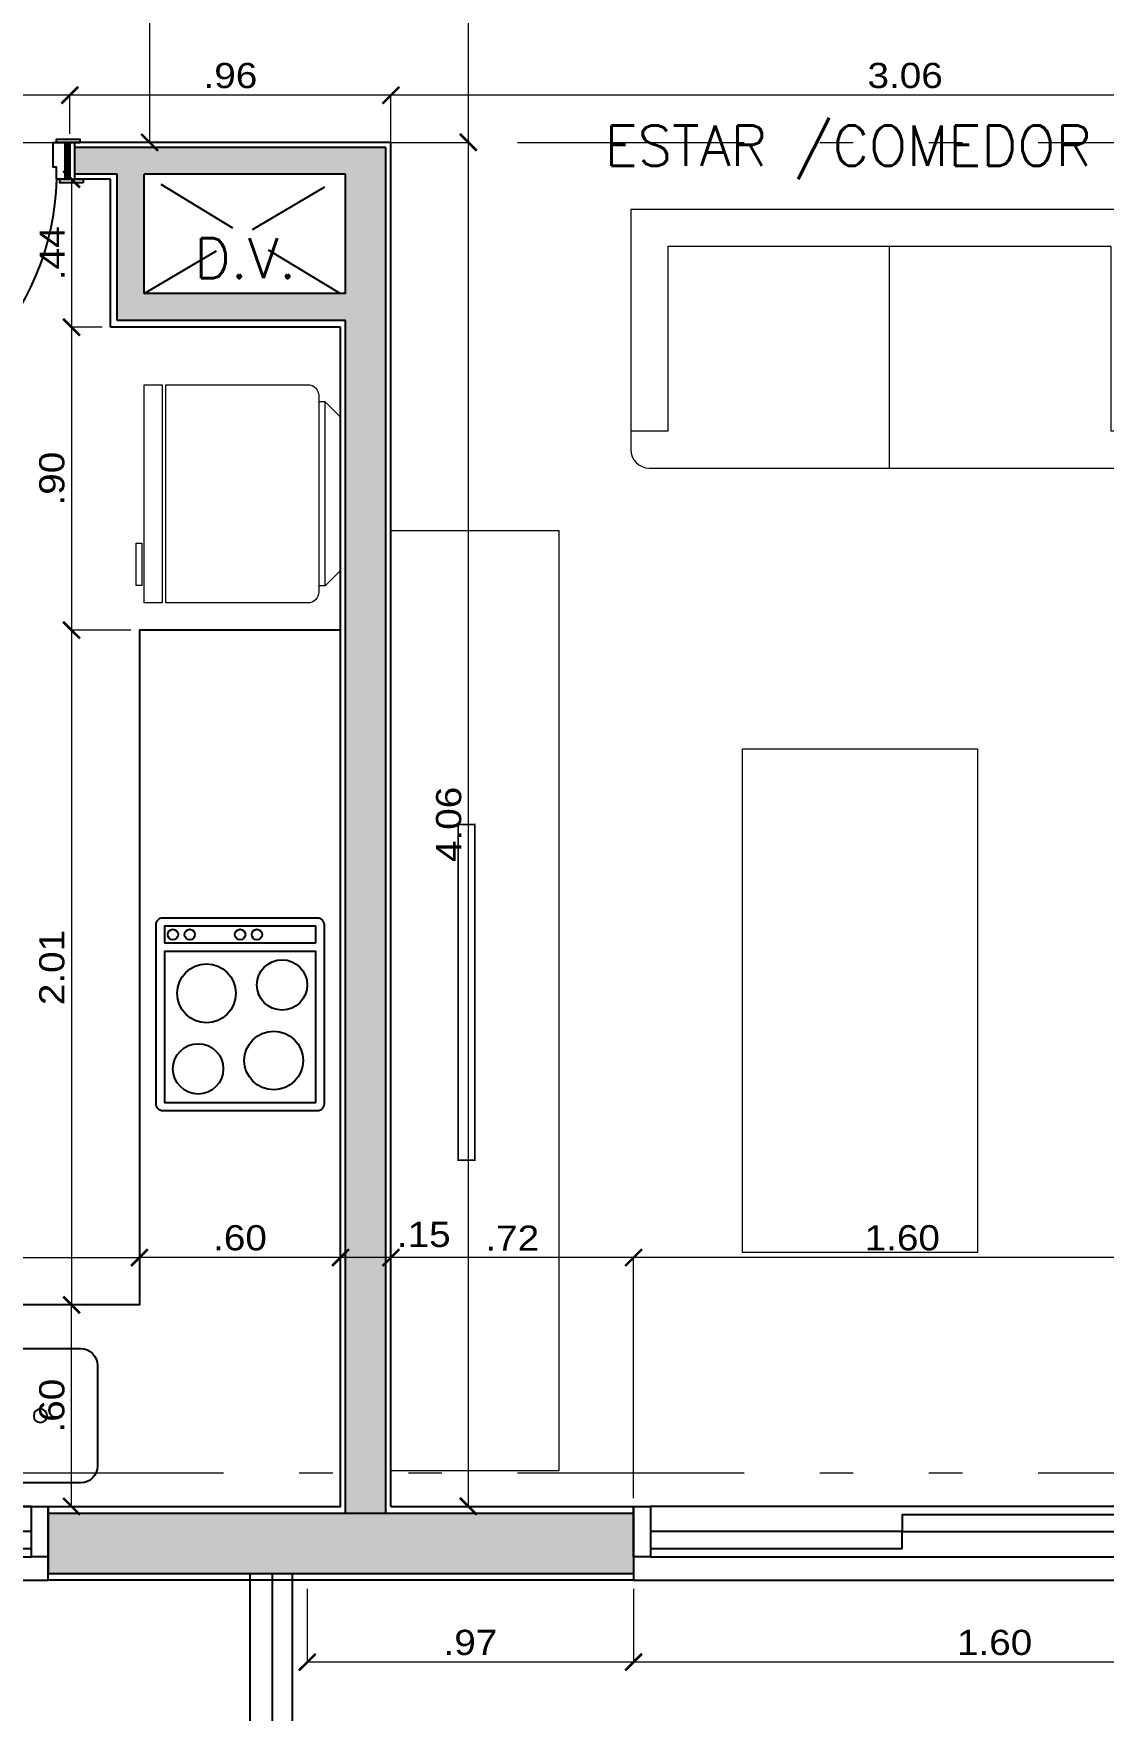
# Model space of a CAD drawing. Header units: metres. Extents: x 219 to 707, y -561 to -17.
# Drawn here: x 360.725 to 363.911, y -234.732 to -229.737 of the extents above; entities that cross this region are included whole.
import ezdxf

# ---------------------------------------------------------------- set-up
doc = ezdxf.new("R2010")
doc.units = ezdxf.units.M
doc.linetypes.add('CYPE_RAYAPUNTOPUNTO', pattern=[0.45, 0.225, -0.075, 0, -0.075, 0, -0.075])
doc.linetypes.add('HIDDEN', pattern=[0.375, 0.25, -0.125])
for name, color, linetype in [('A-Aberturas', 2, 'Continuous'), ('A-Balcon', 1, 'Continuous'), ('A-Equipamiento fijo', 253, 'Continuous'), ('A-Muros', 4, 'Continuous'), ('A-Proyección', 1, 'HIDDEN'), ('A-Revoques', 1, 'Continuous'), ('A-Texto', 3, 'Continuous'), ('Dr Ejes en bloque', 4, 'Continuous'), ('TCOTA', 1, 'Continuous')]:
    doc.layers.add(name, color=color, linetype=linetype)
doc.layers.add('A-Equipamiento', color=251, linetype='Continuous', lineweight=5)
doc.layers.add('COTAS_REPLANTEO', color=7, linetype='CYPE_RAYAPUNTOPUNTO', lineweight=0)
for name, color, linetype, transparency in [('M-Muro hueco 11', 141, 'Continuous', 0.5), ('M3- Muro Hueco 15', 113, 'Continuous', 0.7), ('M4-Muro Hueco 22', 42, 'Continuous', 0.5)]:
    doc.layers.add(name, color=color, linetype=linetype, transparency=transparency)
doc.styles.add('1-50', font='arial.ttf', dxfattribs={"width": 1.1, "height": 0.075})
doc.styles.add('T12', font='romans.shx', dxfattribs={"height": 0.12})
doc.dimstyles.new('1-50', dxfattribs={"dimscale": 0, "dimtxt": 0.075, "dimasz": 0.05, "dimexe": 0, "dimexo": 0.025, "dimgap": 0.02, "dimtad": 1, "dimzin": 4, "dimdsep": 46, "dimtxsty": '1-50', "dimblk": 'ARCHTICK', "dimcen": 0.09, "dimclrd": 256, "dimclre": 8, "dimclrt": 2, "dimadec": 0, "dimazin": 3, "dimtfac": 1, "dimtofl": 0, "dimtmove": 2, "dimatfit": 3, "dimldrblk": 'OPEN90', "dimfxl": 1, "dimtolj": 1, "dimtzin": 0, "dimlwd": 18, "dimlwe": 18, "dimarcsym": 0})

# ---------------------------------------------------------------- blocks, each defined once
blk = doc.blocks.new('A$Cdcc540ea')
for points in [[(-0.15, -0.1), (0, -0.1), (0, -0.15), (-0.15, -0.15), (-0.15, -0.1)], [(-0.15, -1.65), (0, -1.65), (0, -1.7), (-0.15, -1.7), (-0.15, -1.65)]]:
    blk.add_lwpolyline(points)
at = {"color": 1}
blk.add_lwpolyline([(-0.15, -1.65), (0, -1.65), (0, -0.15), (-0.15, -0.15)], close=True, dxfattribs=at)
for points in [[(-0.075, -0.9), (-0.075, -0.15), (-0.125, -0.15), (-0.125, -0.9)], [(-0.025, -1.65), (-0.025, -0.9), (-0.075, -0.9), (-0.075, -1.65)]]:
    blk.add_lwpolyline(points, close=True)
blk = doc.blocks.new('A$Ce7407af1')
for points in [[(-0.55, 0.15), (-0.55, 0), (-0.6, 0), (-0.6, 0.15), (-0.55, 0.15)], [(0, 0.15), (0, 0), (-0.05, 0), (-0.05, 0.15), (0, 0.15)]]:
    blk.add_lwpolyline(points)
for points in [[(-0.55, 0.15), (-0.55, 0), (-0.05, 0), (-0.05, 0.15)], [(-0.55, 0.025), (-0.05, 0.025), (-0.05, 0.075), (-0.55, 0.075)]]:
    blk.add_lwpolyline(points, close=True)
blk = doc.blocks.new('Cocelpl')
at = {"layer": 'A-Equipamiento fijo'}
blk.add_lwpolyline([(-0.5, -0.2675), (-0.5, 0.2675, -0.414214), (-0.48, 0.2875), (-0.02, 0.2875, -0.414214), (0, 0.2675), (0, -0.2675, -0.414214), (-0.02, -0.2875), (-0.48, -0.2875, -0.414214)], format="xyb", close=True, dxfattribs=at)
for points in [[(-0.475, 0.2625), (-0.475, -0.1875), (-0.025, -0.1875), (-0.025, 0.2625)], [(-0.475, -0.2125), (-0.475, -0.2625), (-0.025, -0.2625), (-0.025, -0.2125)]]:
    blk.add_lwpolyline(points, close=True, dxfattribs=at)
for centre, radius in [((-0.35, 0.1375), 0.0875), ((-0.125, 0.1625), 0.075), ((-0.15, -0.0625), 0.0875), ((-0.375, -0.0875), 0.075), ((-0.3, -0.2375), 0.0156), ((-0.25, -0.2375), 0.0156), ((-0.1, -0.2375), 0.0156), ((-0.05, -0.2375), 0.0156)]:
    blk.add_circle(centre, radius, dxfattribs=at)
blk = doc.blocks.new('Lpd')
at = {"linetype": 'Continuous'}
for p, q in [((-0.06, 0.2), (-0.3, 0.2)), ((0.06, 0.2), (-0.06, 0.2)), ((0.3, 0.2), (0.06, 0.2)), ((-0.35, 0.15), (-0.35, -0.15)), ((-0.01, 0.15), (-0.01, -0.15)), ((0.01, 0.15), (0.01, -0.15)), ((0.35, -0.15), (0.35, 0.15)), ((-0.3, -0.2), (-0.06, -0.2)), ((0.06, -0.2), (-0.06, -0.2)), ((0.06, -0.2), (0.3, -0.2))]:
    blk.add_line(p, q, dxfattribs=at)
for centre in [(-0.18, 0), (0.18, 0)]:
    blk.add_circle(centre, 0.02)
for centre, start, end in [((-0.3, 0.15), 90, 180), ((-0.06, 0.15), 0, 90), ((0.06, 0.15), 90, 180), ((0.3, 0.15), 0, 90), ((-0.3, -0.15), 180, 270), ((-0.06, -0.15), 270, 0), ((0.06, -0.15), 180, 270), ((0.3, -0.15), 270, 0)]:
    blk.add_arc(centre, 0.05, start, end, dxfattribs=at)
blk.add_point((0, 0))
blk = doc.blocks.new('hoja 75')
for p, q in [((2946.8799, 1180.9638), (2947.5768, 1180.9638)), ((2946.8799, 1180.9638), (2946.8799, 1180.9278)), ((2947.502, 1180.9982), (2947.5913, 1180.9982)), ((2947.502, 1180.9896), (2947.502, 1180.9982)), ((2947.5875, 1180.9896), (2947.502, 1180.9896)), ((2947.5768, 1180.9638), (2947.5768, 1180.9675)), ((2947.5768, 1180.9675), (2947.5864, 1180.9675)), ((2947.5864, 1180.9675), (2947.5891, 1180.9821)), ((2947.5891, 1180.9821), (2947.5875, 1180.9896)), ((2947.5913, 1180.9982), (2947.6042, 1180.9864)), ((2947.6042, 1180.9864), (2947.6069, 1180.967)), ((2947.6069, 1180.967), (2947.6166, 1180.967)), ((2947.6166, 1180.967), (2947.6166, 1180.9638)), ((2947.6166, 1180.9638), (2947.6499, 1180.9638)), ((2947.6499, 1180.9277), (2947.6499, 1180.9638)), ((2946.8799, 1180.9278), (2947.5768, 1180.9278)), ((2947.5768, 1180.9278), (2947.5768, 1180.924)), ((2947.5768, 1180.924), (2947.5864, 1180.924)), ((2947.5864, 1180.924), (2947.5891, 1180.9094)), ((2947.5891, 1180.9094), (2947.5875, 1180.9019)), ((2947.6042, 1180.9051), (2947.6069, 1180.9245)), ((2947.6069, 1180.9245), (2947.6166, 1180.9245)), ((2947.6166, 1180.9277), (2947.6499, 1180.9277)), ((2947.6166, 1180.9245), (2947.6166, 1180.9277)), ((2947.5875, 1180.9019), (2947.502, 1180.9019)), ((2947.502, 1180.9019), (2947.502, 1180.8933)), ((2947.502, 1180.8933), (2947.5913, 1180.8933)), ((2947.5913, 1180.8933), (2947.6042, 1180.9051))]:
    blk.add_line(p, q)
blk = doc.blocks.new('A$C30CA3CF2')
at = {"transparency": 33554661}
h = blk.add_hatch(dxfattribs=at)
h.set_pattern_fill('ANSI31', color=1, scale=0.001, angle=180, style=0)
h.set_pattern_definition([(225, (3011.2897267, 1180.500286), (0.0022450640303, -0.0022450640303), [])])
h.paths.add_polyline_path([(1.609, 0.7021), (1.624, 0.7021), (1.624, 0.8121), (1.609, 0.8121)])
h.paths.add_polyline_path([(0.774, 0.7021), (0.789, 0.7021), (0.789, 0.8121), (0.774, 0.8121)])
for p, q in [((0.774, 0.8121), (0.754, 0.8121)), ((1.624, 0.8121), (1.644, 0.8121)), ((0.824, 0.7761), (0.814, 0.7761)), ((1.574, 0.7021), (1.654, 0.7021))]:
    blk.add_line(p, q, dxfattribs=at)
for points in [[(0.734, 0.8221), (0.804, 0.8221), (0.804, 0.8121), (0.734, 0.8121)], [(1.664, 0.8221), (1.594, 0.8221), (1.594, 0.8121), (1.664, 0.8121)], [(0.744, 0.7021), (0.814, 0.7021), (0.814, 0.6921), (0.744, 0.6921)], [(1.654, 0.7021), (1.584, 0.7021), (1.584, 0.6921), (1.654, 0.6921)]]:
    blk.add_lwpolyline(points, close=True, dxfattribs=at)
at = {"color": 0, "linetype": 'ByBlock', "transparency": 33554661}
for points in [[(0.759, 0.8121), (0.774, 0.8121), (0.774, 0.7021), (0.759, 0.7021)], [(0.789, 0.8121), (0.814, 0.8121), (0.814, 0.7761), (0.824, 0.7761), (0.824, 0.7021), (0.789, 0.7021)], [(1.609, 0.8121), (1.584, 0.8121), (1.584, 0.7761), (1.574, 0.7761), (1.574, 0.7021), (1.609, 0.7021)], [(1.624, 0.8121), (1.639, 0.8121), (1.639, 0.7021), (1.624, 0.7021)]]:
    blk.add_lwpolyline(points, close=True, dxfattribs=at)
at = {"color": 1, "transparency": 33554661}
blk.add_arc((0.7921, 0.7921), 0.7921, 1.4466, 85.8096, dxfattribs=at)
at = {"transparency": 33554661, "rotation": 90}
blk.add_blockref('hoja 75', (1181.7777, -2946.0678), dxfattribs=at)
blk.add_blockref('hoja 75', (1181.7777, -2946.0678), dxfattribs=at)
blk = doc.blocks.new('HELAD7~2')
at = {"color": 252}
for p, q in [((0.0477, 0.2471), (0.0675, 0.2471)), ((0.0477, -0.3221), (0.0675, -0.3221))]:
    blk.add_line(p, q, dxfattribs=at)
blk.add_lwpolyline([(0.0675, 0.2662, -0.414214), (0.1013, 0.3), (0.54, 0.3), (0.54, -0.375), (0.1013, -0.375, -0.414214), (0.0675, -0.3413)], format="xyb", close=True, dxfattribs=at)
for points in [[(0.5513, 0.3), (0.6075, 0.3), (0.6075, -0.375), (0.5513, -0.375)], [(0, 0.1994), (0.0477, 0.2471), (0.0477, -0.3221), (0, -0.2744), (0, -0.0375)], [(0.615, 0.1145), (0.615, 0.2454), (0.6324, 0.2454), (0.6324, 0.1145)]]:
    blk.add_lwpolyline(points, close=True, dxfattribs=at)
blk = doc.blocks.new('Sillon2c')
for p, q in [((1.35, 0.7), (0.05, 0.7)), ((0.7, 0.7), (0.7, 0.1)), ((0, 0.65), (0, 0)), ((1.4, 0), (1.4, 0.65)), ((0, 0.6), (0.1, 0.6)), ((0.1, 0.6), (0.1, 0.1)), ((1.3, 0.6), (1.4, 0.6)), ((1.3, 0.1), (1.3, 0.6)), ((0.1, 0.1), (1.3, 0.1)), ((0, 0), (1.4, 0))]:
    blk.add_line(p, q)
for centre, start, end in [((0.05, 0.65), 90, 180), ((1.35, 0.65), 0, 90)]:
    blk.add_arc(centre, 0.05, start, end)
blk = doc.blocks.new('_ArchTick')
at = {"color": 0, "linetype": 'ByBlock', "const_width": 0.15}
blk.add_lwpolyline([(-0.5, -0.5), (0.5, 0.5)], dxfattribs=at)
blk = doc.blocks.new('*D521')
at = {"layer": 'Defpoints', "color": 0, "transparency": 16777216}
for p in [(361.7895, -230.0616), (362.02, -230.0616), (361.7895, -234.1242)]:
    blk.add_point(p, dxfattribs=at)
at = {"layer": 'TCOTA', "color": 8, "lineweight": 18, "transparency": 16777216}
for p, q in [((361.8145, -230.0616), (362.02, -230.0616)), ((361.8145, -234.1242), (362.02, -234.1242))]:
    blk.add_line(p, q, dxfattribs=at)
at = {"layer": 'TCOTA', "lineweight": 18, "transparency": 16777216}
blk.add_line((362.02, -234.1242), (362.02, -230.0616), dxfattribs=at)
at = {"layer": 'TCOTA', "lineweight": 18, "transparency": 16777216, "xscale": 0.05, "yscale": 0.05, "zscale": 0.05}
for p, rotation in [((362.02, -230.0616), 90), ((362.02, -234.1242), 270)]:
    blk.add_blockref('_ArchTick', p, dxfattribs=dict(at, rotation=rotation))
at = {"layer": 'TCOTA', "color": 2, "transparency": 16777216, "insert": (361.9617, -232.0929), "char_height": 0.075, "attachment_point": 5, "rotation": 90, "style": '1-50'}
blk.add_mtext('\\A1;4.06', dxfattribs=at)
blk = doc.blocks.new('_Open90')
at = {"color": 0, "linetype": 'ByBlock', "lineweight": -2}
for p, q in [((0, 0), (-1, 0)), ((-0.5, 0.5), (0, 0)), ((0, 0), (-0.5, -0.5))]:
    blk.add_line(p, q, dxfattribs=at)
blk = doc.blocks.new('*D522')
at = {"layer": 'Defpoints', "color": 0, "transparency": 16777216}
for p in [(361.5971, -227.2247), (362.02, -227.2247), (361.5971, -230.0616)]:
    blk.add_point(p, dxfattribs=at)
at = {"layer": 'TCOTA', "color": 8, "lineweight": 18, "transparency": 16777216}
for p, q in [((361.6221, -227.2247), (362.02, -227.2247)), ((361.6221, -230.0616), (362.02, -230.0616))]:
    blk.add_line(p, q, dxfattribs=at)
at = {"layer": 'TCOTA', "lineweight": 18, "transparency": 16777216}
blk.add_line((362.02, -230.0616), (362.02, -227.2247), dxfattribs=at)
at = {"layer": 'TCOTA', "lineweight": 18, "transparency": 16777216, "xscale": 0.05, "yscale": 0.05, "zscale": 0.05}
for p, rotation in [((362.02, -227.2247), 90), ((362.02, -230.0616), 270)]:
    blk.add_blockref('_ArchTick', p, dxfattribs=dict(at, rotation=rotation))
at = {"layer": 'TCOTA', "color": 2, "transparency": 16777216, "insert": (361.9617, -228.6432), "char_height": 0.075, "attachment_point": 5, "rotation": 90, "style": '1-50'}
blk.add_mtext('\\A1;2.84', dxfattribs=at)
blk = doc.blocks.new('*D526')
at = {"layer": 'Defpoints', "color": 0, "transparency": 16777216}
for p in [(359.9833, -229.9212), (359.9833, -230.0616), (360.8333, -230.0616)]:
    blk.add_point(p, dxfattribs=at)
at = {"layer": 'TCOTA', "color": 8, "lineweight": 18, "transparency": 16777216}
for p, q in [((359.9833, -230.0366), (359.9833, -229.9212)), ((360.8333, -230.0366), (360.8333, -229.9212))]:
    blk.add_line(p, q, dxfattribs=at)
at = {"layer": 'TCOTA', "lineweight": 18, "transparency": 16777216}
blk.add_line((360.8333, -229.9212), (359.9833, -229.9212), dxfattribs=at)
at = {"layer": 'TCOTA', "lineweight": 18, "transparency": 16777216, "xscale": 0.05, "yscale": 0.05, "zscale": 0.05, "rotation": 180}
blk.add_blockref('_ArchTick', (359.9833, -229.9212), dxfattribs=at)
at = {"layer": 'TCOTA', "lineweight": 18, "transparency": 16777216, "xscale": 0.05, "yscale": 0.05, "zscale": 0.05}
blk.add_blockref('_ArchTick', (360.8333, -229.9212), dxfattribs=at)
at = {"layer": 'TCOTA', "color": 2, "transparency": 16777216, "insert": (360.4083, -229.8629), "char_height": 0.075, "attachment_point": 5, "style": '1-50'}
blk.add_mtext('\\A1;.85', dxfattribs=at)
blk = doc.blocks.new('*D527')
at = {"layer": 'Defpoints', "color": 0, "transparency": 16777216}
for p in [(360.8333, -229.9212), (360.8333, -230.0616), (361.7895, -230.0616)]:
    blk.add_point(p, dxfattribs=at)
at = {"layer": 'TCOTA', "color": 8, "lineweight": 18, "transparency": 16777216}
for p, q in [((360.8333, -230.0366), (360.8333, -229.9212)), ((361.7895, -230.0366), (361.7895, -229.9212))]:
    blk.add_line(p, q, dxfattribs=at)
at = {"layer": 'TCOTA', "lineweight": 18, "transparency": 16777216}
blk.add_line((361.7895, -229.9212), (360.8333, -229.9212), dxfattribs=at)
at = {"layer": 'TCOTA', "lineweight": 18, "transparency": 16777216, "xscale": 0.05, "yscale": 0.05, "zscale": 0.05, "rotation": 180}
blk.add_blockref('_ArchTick', (360.8333, -229.9212), dxfattribs=at)
at = {"layer": 'TCOTA', "lineweight": 18, "transparency": 16777216, "xscale": 0.05, "yscale": 0.05, "zscale": 0.05}
blk.add_blockref('_ArchTick', (361.7895, -229.9212), dxfattribs=at)
at = {"layer": 'TCOTA', "color": 2, "transparency": 16777216, "insert": (361.3114, -229.8629), "char_height": 0.075, "attachment_point": 5, "style": '1-50'}
blk.add_mtext('\\A1;.96', dxfattribs=at)
blk = doc.blocks.new('*D528')
at = {"layer": 'Defpoints', "color": 0, "transparency": 16777216}
for p in [(361.7895, -229.9212), (361.7895, -230.7659), (364.8517, -230.7659)]:
    blk.add_point(p, dxfattribs=at)
at = {"layer": 'TCOTA', "color": 8, "lineweight": 18, "transparency": 16777216}
for p, q in [((361.7895, -230.7409), (361.7895, -229.9212)), ((364.8517, -230.7409), (364.8517, -229.9212))]:
    blk.add_line(p, q, dxfattribs=at)
at = {"layer": 'TCOTA', "lineweight": 18, "transparency": 16777216}
blk.add_line((364.8517, -229.9212), (361.7895, -229.9212), dxfattribs=at)
at = {"layer": 'TCOTA', "lineweight": 18, "transparency": 16777216, "xscale": 0.05, "yscale": 0.05, "zscale": 0.05, "rotation": 180}
blk.add_blockref('_ArchTick', (361.7895, -229.9212), dxfattribs=at)
at = {"layer": 'TCOTA', "lineweight": 18, "transparency": 16777216, "xscale": 0.05, "yscale": 0.05, "zscale": 0.05}
blk.add_blockref('_ArchTick', (364.8517, -229.9212), dxfattribs=at)
at = {"layer": 'TCOTA', "color": 2, "transparency": 16777216, "insert": (363.3206, -229.8628), "char_height": 0.075, "attachment_point": 5, "style": '1-50'}
blk.add_mtext('\\A1;3.06', dxfattribs=at)
blk = doc.blocks.new('*D536')
at = {"layer": 'Defpoints', "color": 0, "transparency": 16777216}
for p in [(361.0403, -233.3829), (359.8108, -233.5342), (361.0403, -233.5342)]:
    blk.add_point(p, dxfattribs=at)
at = {"layer": 'TCOTA', "color": 8, "lineweight": 18, "transparency": 16777216}
for p, q in [((359.8108, -233.5092), (359.8108, -233.3829)), ((361.0403, -233.5092), (361.0403, -233.3829))]:
    blk.add_line(p, q, dxfattribs=at)
at = {"layer": 'TCOTA', "lineweight": 18, "transparency": 16777216}
blk.add_line((359.8108, -233.3829), (361.0403, -233.3829), dxfattribs=at)
at = {"layer": 'TCOTA', "lineweight": 18, "transparency": 16777216, "xscale": 0.05, "yscale": 0.05, "zscale": 0.05, "rotation": 180}
blk.add_blockref('_ArchTick', (359.8108, -233.3829), dxfattribs=at)
at = {"layer": 'TCOTA', "lineweight": 18, "transparency": 16777216, "xscale": 0.05, "yscale": 0.05, "zscale": 0.05}
blk.add_blockref('_ArchTick', (361.0403, -233.3829), dxfattribs=at)
at = {"layer": 'TCOTA', "color": 2, "transparency": 16777216, "insert": (360.4256, -233.3246), "char_height": 0.075, "attachment_point": 5, "style": '1-50'}
blk.add_mtext('\\A1;1.23', dxfattribs=at)
blk = doc.blocks.new('*D601')
at = {"layer": 'Defpoints', "color": 0, "transparency": 16777216}
for p in [(361.0403, -233.3829), (361.0403, -233.5242), (361.6395, -233.6005)]:
    blk.add_point(p, dxfattribs=at)
at = {"layer": 'TCOTA', "color": 8, "lineweight": 18, "transparency": 16777216}
for p, q in [((361.0403, -233.4992), (361.0403, -233.3829)), ((361.6395, -233.5755), (361.6395, -233.3829))]:
    blk.add_line(p, q, dxfattribs=at)
at = {"layer": 'TCOTA', "lineweight": 18, "transparency": 16777216}
blk.add_line((361.6395, -233.3829), (361.0403, -233.3829), dxfattribs=at)
at = {"layer": 'TCOTA', "lineweight": 18, "transparency": 16777216, "xscale": 0.05, "yscale": 0.05, "zscale": 0.05, "rotation": 180}
blk.add_blockref('_ArchTick', (361.0403, -233.3829), dxfattribs=at)
at = {"layer": 'TCOTA', "lineweight": 18, "transparency": 16777216, "xscale": 0.05, "yscale": 0.05, "zscale": 0.05}
blk.add_blockref('_ArchTick', (361.6395, -233.3829), dxfattribs=at)
at = {"layer": 'TCOTA', "color": 2, "transparency": 16777216, "insert": (361.3399, -233.3246), "char_height": 0.075, "attachment_point": 5, "style": '1-50'}
blk.add_mtext('\\A1;.60', dxfattribs=at)
blk = doc.blocks.new('*D603')
at = {"layer": 'Defpoints', "color": 0, "transparency": 16777216}
for p in [(360.8383, -233.5242), (360.9692, -233.5242), (360.9692, -234.1242)]:
    blk.add_point(p, dxfattribs=at)
at = {"layer": 'TCOTA', "color": 8, "lineweight": 18, "transparency": 16777216}
for p, q in [((360.9442, -233.5242), (360.8383, -233.5242)), ((360.9442, -234.1242), (360.8383, -234.1242))]:
    blk.add_line(p, q, dxfattribs=at)
at = {"layer": 'TCOTA', "lineweight": 18, "transparency": 16777216}
blk.add_line((360.8383, -234.1242), (360.8383, -233.5242), dxfattribs=at)
at = {"layer": 'TCOTA', "lineweight": 18, "transparency": 16777216, "xscale": 0.05, "yscale": 0.05, "zscale": 0.05}
for p, rotation in [((360.8383, -233.5242), 90), ((360.8383, -234.1242), 270)]:
    blk.add_blockref('_ArchTick', p, dxfattribs=dict(at, rotation=rotation))
at = {"layer": 'TCOTA', "color": 2, "transparency": 16777216, "insert": (360.78, -233.8242), "char_height": 0.075, "attachment_point": 5, "rotation": 90, "style": '1-50'}
blk.add_mtext('\\A1;.60', dxfattribs=at)
blk = doc.blocks.new('*D604')
at = {"layer": 'Defpoints', "color": 0, "transparency": 16777216}
for p in [(361.0403, -231.5142), (360.8383, -233.5242), (361.0403, -233.5242)]:
    blk.add_point(p, dxfattribs=at)
at = {"layer": 'TCOTA', "color": 8, "lineweight": 18, "transparency": 16777216}
for p, q in [((361.0153, -231.5142), (360.8383, -231.5142)), ((361.0153, -233.5242), (360.8383, -233.5242))]:
    blk.add_line(p, q, dxfattribs=at)
at = {"layer": 'TCOTA', "lineweight": 18, "transparency": 16777216}
blk.add_line((360.8383, -231.5142), (360.8383, -233.5242), dxfattribs=at)
at = {"layer": 'TCOTA', "lineweight": 18, "transparency": 16777216, "xscale": 0.05, "yscale": 0.05, "zscale": 0.05}
for p, rotation in [((360.8383, -231.5142), 90), ((360.8383, -233.5242), 270)]:
    blk.add_blockref('_ArchTick', p, dxfattribs=dict(at, rotation=rotation))
at = {"layer": 'TCOTA', "color": 2, "transparency": 16777216, "insert": (360.78, -232.5192), "char_height": 0.075, "attachment_point": 5, "rotation": 90, "style": '1-50'}
blk.add_mtext('\\A1;2.01', dxfattribs=at)
blk = doc.blocks.new('*D605')
at = {"layer": 'Defpoints', "color": 0, "transparency": 16777216}
for p in [(360.9545, -230.6121), (360.8383, -231.5142), (361.0403, -231.5142)]:
    blk.add_point(p, dxfattribs=at)
at = {"layer": 'TCOTA', "color": 8, "lineweight": 18, "transparency": 16777216}
for p, q in [((360.9295, -230.6121), (360.8383, -230.6121)), ((361.0153, -231.5142), (360.8383, -231.5142))]:
    blk.add_line(p, q, dxfattribs=at)
at = {"layer": 'TCOTA', "lineweight": 18, "transparency": 16777216}
blk.add_line((360.8383, -230.6121), (360.8383, -231.5142), dxfattribs=at)
at = {"layer": 'TCOTA', "lineweight": 18, "transparency": 16777216, "xscale": 0.05, "yscale": 0.05, "zscale": 0.05}
for p, rotation in [((360.8383, -230.6121), 90), ((360.8383, -231.5142), 270)]:
    blk.add_blockref('_ArchTick', p, dxfattribs=dict(at, rotation=rotation))
at = {"layer": 'TCOTA', "color": 2, "transparency": 16777216, "insert": (360.78, -231.0631), "char_height": 0.075, "attachment_point": 5, "rotation": 90, "style": '1-50'}
blk.add_mtext('\\A1;.90', dxfattribs=at)
blk = doc.blocks.new('*D606')
at = {"layer": 'Defpoints', "color": 0, "transparency": 16777216}
for p in [(360.8483, -230.1716), (360.8383, -230.6121), (360.9545, -230.6121)]:
    blk.add_point(p, dxfattribs=at)
at = {"layer": 'TCOTA', "color": 8, "lineweight": 18, "transparency": 16777216}
for p, q in [((360.8233, -230.1716), (360.8383, -230.1716)), ((360.9295, -230.6121), (360.8383, -230.6121))]:
    blk.add_line(p, q, dxfattribs=at)
at = {"layer": 'TCOTA', "lineweight": 18, "transparency": 16777216}
blk.add_line((360.8383, -230.1716), (360.8383, -230.6121), dxfattribs=at)
at = {"layer": 'TCOTA', "lineweight": 18, "transparency": 16777216, "xscale": 0.05, "yscale": 0.05, "zscale": 0.05}
for p, rotation in [((360.8383, -230.1716), 90), ((360.8383, -230.6121), 270)]:
    blk.add_blockref('_ArchTick', p, dxfattribs=dict(at, rotation=rotation))
at = {"layer": 'TCOTA', "color": 2, "transparency": 16777216, "insert": (360.7808, -230.3918), "char_height": 0.075, "attachment_point": 5, "rotation": 90, "style": '1-50'}
blk.add_mtext('\\A1;.44', dxfattribs=at)
blk = doc.blocks.new('*D607')
at = {"layer": 'Defpoints', "color": 0, "transparency": 16777216}
for p in [(361.6395, -233.3829), (361.6395, -233.3829), (361.7895, -233.3892)]:
    blk.add_point(p, dxfattribs=at)
at = {"layer": 'TCOTA', "color": 8, "lineweight": 18, "transparency": 16777216}
for p, q in [((361.6395, -233.3579), (361.6395, -233.3829)), ((361.7895, -233.3642), (361.7895, -233.3829))]:
    blk.add_line(p, q, dxfattribs=at)
at = {"layer": 'TCOTA', "lineweight": 18, "transparency": 16777216}
blk.add_line((361.7895, -233.3829), (361.6395, -233.3829), dxfattribs=at)
at = {"layer": 'TCOTA', "lineweight": 18, "transparency": 16777216, "xscale": 0.05, "yscale": 0.05, "zscale": 0.05, "rotation": 180}
blk.add_blockref('_ArchTick', (361.6395, -233.3829), dxfattribs=at)
at = {"layer": 'TCOTA', "lineweight": 18, "transparency": 16777216, "xscale": 0.05, "yscale": 0.05, "zscale": 0.05}
blk.add_blockref('_ArchTick', (361.7895, -233.3829), dxfattribs=at)
at = {"layer": 'TCOTA', "color": 2, "transparency": 16777216, "insert": (361.887, -233.3146), "char_height": 0.075, "attachment_point": 5, "style": '1-50'}
blk.add_mtext('\\A1;.15', dxfattribs=at)
blk = doc.blocks.new('*D608')
at = {"layer": 'Defpoints', "color": 0, "transparency": 16777216}
for p in [(361.7895, -233.3829), (361.7895, -234.1242), (362.5121, -234.1242)]:
    blk.add_point(p, dxfattribs=at)
at = {"layer": 'TCOTA', "color": 8, "lineweight": 18, "transparency": 16777216}
for p, q in [((361.7895, -234.0992), (361.7895, -233.3829)), ((362.5121, -234.0992), (362.5121, -233.3829))]:
    blk.add_line(p, q, dxfattribs=at)
at = {"layer": 'TCOTA', "lineweight": 18, "transparency": 16777216}
blk.add_line((362.5121, -233.3829), (361.7895, -233.3829), dxfattribs=at)
at = {"layer": 'TCOTA', "lineweight": 18, "transparency": 16777216, "xscale": 0.05, "yscale": 0.05, "zscale": 0.05, "rotation": 180}
blk.add_blockref('_ArchTick', (361.7895, -233.3829), dxfattribs=at)
at = {"layer": 'TCOTA', "lineweight": 18, "transparency": 16777216, "xscale": 0.05, "yscale": 0.05, "zscale": 0.05}
blk.add_blockref('_ArchTick', (362.5121, -233.3829), dxfattribs=at)
at = {"layer": 'TCOTA', "color": 2, "transparency": 16777216, "insert": (362.1508, -233.3252), "char_height": 0.075, "attachment_point": 5, "style": '1-50'}
blk.add_mtext('\\A1;.72', dxfattribs=at)
blk = doc.blocks.new('*D609')
at = {"layer": 'Defpoints', "color": 0, "transparency": 16777216}
for p in [(362.5121, -233.3829), (362.5121, -234.1242), (364.1121, -234.1242)]:
    blk.add_point(p, dxfattribs=at)
at = {"layer": 'TCOTA', "color": 8, "lineweight": 18, "transparency": 16777216}
for p, q in [((362.5121, -234.0992), (362.5121, -233.3829)), ((364.1121, -234.0992), (364.1121, -233.3829))]:
    blk.add_line(p, q, dxfattribs=at)
at = {"layer": 'TCOTA', "lineweight": 18, "transparency": 16777216}
blk.add_line((364.1121, -233.3829), (362.5121, -233.3829), dxfattribs=at)
at = {"layer": 'TCOTA', "lineweight": 18, "transparency": 16777216, "xscale": 0.05, "yscale": 0.05, "zscale": 0.05, "rotation": 180}
blk.add_blockref('_ArchTick', (362.5121, -233.3829), dxfattribs=at)
at = {"layer": 'TCOTA', "lineweight": 18, "transparency": 16777216, "xscale": 0.05, "yscale": 0.05, "zscale": 0.05}
blk.add_blockref('_ArchTick', (364.1121, -233.3829), dxfattribs=at)
at = {"layer": 'TCOTA', "color": 2, "transparency": 16777216, "insert": (363.3121, -233.3246), "char_height": 0.075, "attachment_point": 5, "style": '1-50'}
blk.add_mtext('\\A1;1.60', dxfattribs=at)
blk = doc.blocks.new('*D611')
at = {"layer": 'Defpoints', "color": 0, "transparency": 16777216}
for p in [(361.3097, -227.2247), (361.0705, -230.0616), (361.3097, -230.0616)]:
    blk.add_point(p, dxfattribs=at)
at = {"layer": 'TCOTA', "color": 8, "lineweight": 18, "transparency": 16777216}
for p, q in [((361.2847, -227.2247), (361.0705, -227.2247)), ((361.2847, -230.0616), (361.0705, -230.0616))]:
    blk.add_line(p, q, dxfattribs=at)
at = {"layer": 'TCOTA', "lineweight": 18, "transparency": 16777216}
blk.add_line((361.0705, -227.2247), (361.0705, -230.0616), dxfattribs=at)
at = {"layer": 'TCOTA', "lineweight": 18, "transparency": 16777216, "xscale": 0.05, "yscale": 0.05, "zscale": 0.05}
for p, rotation in [((361.0705, -227.2247), 90), ((361.0705, -230.0616), 270)]:
    blk.add_blockref('_ArchTick', p, dxfattribs=dict(at, rotation=rotation))
at = {"layer": 'TCOTA', "color": 2, "transparency": 16777216, "insert": (361.0122, -228.6432), "char_height": 0.075, "attachment_point": 5, "rotation": 90, "style": '1-50'}
blk.add_mtext('\\A1;2.84', dxfattribs=at)
blk = doc.blocks.new('*D614')
at = {"layer": 'Defpoints', "color": 0, "transparency": 16777216}
for p in [(361.5404, -234.3442), (362.5121, -234.3442), (361.5404, -234.588)]:
    blk.add_point(p, dxfattribs=at)
at = {"layer": 'TCOTA', "color": 8, "lineweight": 18, "transparency": 16777216}
for p, q in [((361.5404, -234.3692), (361.5404, -234.588)), ((362.5121, -234.3692), (362.5121, -234.588))]:
    blk.add_line(p, q, dxfattribs=at)
at = {"layer": 'TCOTA', "lineweight": 18, "transparency": 16777216}
blk.add_line((362.5121, -234.588), (361.5404, -234.588), dxfattribs=at)
at = {"layer": 'TCOTA', "lineweight": 18, "transparency": 16777216, "xscale": 0.05, "yscale": 0.05, "zscale": 0.05, "rotation": 180}
blk.add_blockref('_ArchTick', (361.5404, -234.588), dxfattribs=at)
at = {"layer": 'TCOTA', "lineweight": 18, "transparency": 16777216, "xscale": 0.05, "yscale": 0.05, "zscale": 0.05}
blk.add_blockref('_ArchTick', (362.5121, -234.588), dxfattribs=at)
at = {"layer": 'TCOTA', "color": 2, "transparency": 16777216, "insert": (362.0262, -234.5297), "char_height": 0.075, "attachment_point": 5, "style": '1-50'}
blk.add_mtext('\\A1;.97', dxfattribs=at)
blk = doc.blocks.new('*D615')
at = {"layer": 'Defpoints', "color": 0, "transparency": 16777216}
for p in [(362.5121, -234.3442), (364.1121, -234.3442), (362.5121, -234.588)]:
    blk.add_point(p, dxfattribs=at)
at = {"layer": 'TCOTA', "color": 8, "lineweight": 18, "transparency": 16777216}
for p, q in [((362.5121, -234.3692), (362.5121, -234.588)), ((364.1121, -234.3692), (364.1121, -234.588))]:
    blk.add_line(p, q, dxfattribs=at)
at = {"layer": 'TCOTA', "lineweight": 18, "transparency": 16777216}
blk.add_line((364.1121, -234.588), (362.5121, -234.588), dxfattribs=at)
at = {"layer": 'TCOTA', "lineweight": 18, "transparency": 16777216, "xscale": 0.05, "yscale": 0.05, "zscale": 0.05, "rotation": 180}
blk.add_blockref('_ArchTick', (362.5121, -234.588), dxfattribs=at)
at = {"layer": 'TCOTA', "lineweight": 18, "transparency": 16777216, "xscale": 0.05, "yscale": 0.05, "zscale": 0.05}
blk.add_blockref('_ArchTick', (364.1121, -234.588), dxfattribs=at)
at = {"layer": 'TCOTA', "color": 2, "transparency": 16777216, "insert": (363.5869, -234.5297), "char_height": 0.075, "attachment_point": 5, "style": '1-50'}
blk.add_mtext('\\A1;1.60', dxfattribs=at)
blk = doc.blocks.new('DSADADASDAS')
at = {"layer": 'COTAS_REPLANTEO', "ltscale": 3}
for p, q in [((110.0984, 134.1088, -0.525), (141.6696, 134.1088, -0.525)), ((110.0984, 130.1466, -0.525), (141.6696, 130.1466, -0.525))]:
    blk.add_line(p, q, dxfattribs=at)

msp = doc.modelspace()

# ---------------------------------------------------------------- hatches: boundary and pattern name
at = {"layer": 'M-Muro hueco 11', "transparency": 33554534}
h = msp.add_hatch(color=256, dxfattribs=at)
h.dxf.hatch_style = 1
h.paths.add_polyline_path([(361.6545, -230.1566), (360.8483, -230.1566), (360.8483, -230.0766), (361.6545, -230.0766)])
h = msp.add_hatch(color=256, dxfattribs=at)
h.dxf.hatch_style = 1
h.paths.add_polyline_path([(361.0545, -230.2621), (360.9745, -230.2621), (360.9745, -230.5921), (361.6545, -230.5921), (361.6545, -230.5121), (361.0545, -230.5121)])
h.paths.add_polyline_path([(361.0545, -230.1566), (360.9893, -230.1566), (360.9745, -230.1566), (360.9745, -230.2621), (361.0545, -230.2621)])
at = {"layer": 'M3- Muro Hueco 15', "transparency": 33554687}
h = msp.add_hatch(color=256, dxfattribs=at)
h.dxf.hatch_style = 1
h.paths.add_polyline_path([(361.7745, -230.0766), (361.6545, -230.0766), (361.6545, -230.1566), (361.6578, -230.1566), (361.6545, -230.1566), (361.6545, -234.1442), (361.7745, -234.1442)])
at = {"layer": 'M4-Muro Hueco 22', "transparency": 33554687}
h = msp.add_hatch(color=256, dxfattribs=at)
h.dxf.hatch_style = 1
h.paths.add_polyline_path([(362.5121, -234.1442), (361.7745, -234.1442), (361.6545, -234.1442), (360.7686, -234.1442), (360.7686, -234.2742), (360.7686, -234.3242), (362.5121, -234.3242)])

# ---------------------------------------------------------------- linework, layer by layer
at = {"layer": 'A-Aberturas', "color": 252}
for p, q in [((360.1686, -234.3442), (360.7686, -234.3442)), ((362.5121, -234.3442), (364.1121, -234.3442))]:
    msp.add_line(p, q, dxfattribs=at)
at = {"layer": 'A-Balcon', "transparency": 33554687}
msp.add_lwpolyline([(365.0645, -234.3248), (365.0645, -235.6948), (361.3704, -235.6948), (361.3704, -234.3248)], dxfattribs=at)
at = {"layer": 'A-Balcon'}
for points in [[(361.4354, -234.3248), (361.4354, -235.6298), (364.9995, -235.6298), (364.9995, -234.3248)], [(361.4954, -234.3248), (361.4954, -235.5698), (364.9395, -235.5698), (364.9395, -234.3248)]]:
    msp.add_lwpolyline(points, dxfattribs=at)
at = {"layer": 'A-Equipamiento', "transparency": 33554687}
for points in [[(361.7895, -231.218), (362.2895, -231.218), (362.2895, -234.018), (361.7895, -234.018)], [(362.836, -231.868), (363.536, -231.868), (363.536, -233.368), (362.836, -233.368)]]:
    msp.add_lwpolyline(points, close=True, dxfattribs=at)
at = {"layer": 'A-Equipamiento', "transparency": 33554687, "const_width": 0.005}
msp.add_lwpolyline([(362.0395, -233.0929), (362.0395, -232.0929), (361.9895, -232.0929), (361.9895, -233.0929), (362.0395, -233.0929)], dxfattribs=at)
at = {"layer": 'A-Equipamiento fijo', "transparency": 33554687}
msp.add_lwpolyline([(361.6395, -231.5142), (361.0403, -231.5142), (361.0403, -233.5242), (359.8108, -233.5242), (359.8108, -234.1242), (361.6395, -234.1242), (361.6395, -231.5142)], dxfattribs=at)
at = {"layer": 'A-Muros', "transparency": 33554687}
for p, q in [((361.7745, -230.0766), (360.8483, -230.0766)), ((361.7745, -234.1442), (361.7745, -230.0766)), ((360.9745, -230.1566), (360.8483, -230.1566)), ((360.9745, -230.5921), (360.9745, -230.1566)), ((361.6545, -230.1566), (361.0545, -230.1566)), ((361.0545, -230.5121), (361.0545, -230.1566)), ((361.6545, -230.5121), (361.6545, -230.1566)), ((361.6545, -230.5121), (361.0545, -230.5121)), ((361.6545, -230.5921), (360.9745, -230.5921)), ((361.6545, -234.1442), (361.6545, -230.5921)), ((360.7686, -234.1442), (361.6545, -234.1442)), ((361.7745, -234.1442), (362.5121, -234.1442)), ((360.7686, -234.3242), (362.5121, -234.3242))]:
    msp.add_line(p, q, dxfattribs=at)
at = {"layer": 'A-Muros'}
for p, q in [((360.8483, -230.1566), (360.8483, -230.0766)), ((360.7686, -234.1442), (360.7686, -234.3242)), ((362.5121, -234.1442), (362.5121, -234.3242))]:
    msp.add_line(p, q, dxfattribs=at)
at = {"layer": 'A-Proyección', "transparency": 33554687}
for points in [[(361.0545, -230.5121), (361.6545, -230.1566)], [(361.6387, -230.5121), (361.0545, -230.1566)]]:
    msp.add_lwpolyline(points, dxfattribs=at)
at = {"layer": 'A-Revoques', "transparency": 33554687}
for p, q in [((361.7895, -230.0616), (360.8483, -230.0616)), ((361.7895, -234.1242), (361.7895, -230.0616)), ((360.9545, -230.1716), (360.8483, -230.1716)), ((360.9545, -230.6121), (360.9545, -230.1716)), ((361.6395, -230.6121), (360.9545, -230.6121)), ((361.6395, -234.1242), (361.6395, -230.6121)), ((360.7686, -234.3442), (360.7686, -234.1242)), ((360.7686, -234.1242), (361.6395, -234.1242)), ((361.7895, -234.1242), (362.5121, -234.1242)), ((362.5121, -234.1242), (362.5121, -234.3442)), ((362.5121, -234.3442), (360.7686, -234.3442))]:
    msp.add_line(p, q, dxfattribs=at)
at = {"layer": 'M4-Muro Hueco 22', "transparency": 33554544}
msp.add_lwpolyline([(361.6545, -234.1442), (361.7745, -234.1442)], dxfattribs=at)

# ---------------------------------------------------------------- block references
at = {"layer": 'A-Aberturas', "transparency": 33554687, "xscale": -1, "rotation": 180}
msp.add_blockref('A$C30CA3CF2', (359.2093, -229.3595), dxfattribs=at)
at = {"layer": 'A-Aberturas', "transparency": 33554687}
msp.add_blockref('A$Ce7407af1', (360.7686, -234.2742), dxfattribs=at)
at = {"layer": 'A-Aberturas', "transparency": 33554687, "rotation": 270}
msp.add_blockref('A$Cdcc540ea', (364.2121, -234.2742), dxfattribs=at)
at = {"layer": 'A-Equipamiento', "transparency": 33554687, "rotation": 180}
for name, p, xscale, yscale, zscale in [('Sillon2c', (364.0438, -230.2616), 1.099999999999994, 1.099999999999994, 1.099999999999994), ('HELAD7~2', (361.6395, -231.1446), 0.9629627000411352, 0.9629627000411352, 0.9629627000411352)]:
    msp.add_blockref(name, p, dxfattribs=dict(at, xscale=xscale, yscale=yscale, zscale=zscale))
at = {"layer": 'A-Equipamiento fijo', "transparency": 33554687, "rotation": 180}
msp.add_blockref('Cocelpl', (361.0903, -232.6585), dxfattribs=at)
at = {"layer": 'A-Equipamiento fijo', "transparency": 33554687, "xscale": -1}
msp.add_blockref('Lpd', (360.5656, -233.8542), dxfattribs=at)
at = {"layer": 'Dr Ejes en bloque'}
msp.add_blockref('DSADADASDAS', (225.7179, -364.1705, 0.525), dxfattribs=at)

# ---------------------------------------------------------------- texts
at = {"layer": 'A-Texto', "transparency": 33554687, "style": 'T12'}
for s, p in [('ESTAR /COMEDOR', (362.4259, -230.1313)), ('D.V.', (361.204, -230.4665))]:
    msp.add_text(s, height=0.12, dxfattribs=at).set_placement(p)

# ---------------------------------------------------------------- dimensions: what is measured, and where the dimension line sits
at = {"layer": 'TCOTA'}
for base, p1, p2, picture, middle in [((361.0705, -230.0616), (361.3097, -227.2247), (361.3097, -230.0616), '*D611', (361.0122, -228.6432)), ((362.02, -227.2247), (361.5971, -230.0616), (361.5971, -227.2247), '*D522', (361.9617, -228.6432)), ((362.02, -230.0616), (361.7895, -234.1242), (361.7895, -230.0616), '*D521', (361.9617, -232.0929)), ((360.8383, -230.6121), (360.8483, -230.1716), (360.9545, -230.6121), '*D606', (360.7808, -230.3918)), ((360.8383, -231.5142), (360.9545, -230.6121), (361.0403, -231.5142), '*D605', (360.78, -231.0631)), ((360.8383, -233.5242), (361.0403, -231.5142), (361.0403, -233.5242), '*D604', (360.78, -232.5192)), ((360.8383, -233.5242), (360.9692, -234.1242), (360.9692, -233.5242), '*D603', (360.78, -233.8242))]:
    dim = msp.add_linear_dim(base=base, p1=p1, p2=p2, angle=90, dimstyle='1-50', override={"dimscale": 1}, dxfattribs=at)
    dim.commit()
    dim.dimension.update_dxf_attribs({"geometry": picture, "text_midpoint": middle})
for base, p1, p2, picture, middle in [((359.9833, -229.9212), (360.8333, -230.0616), (359.9833, -230.0616), '*D526', (360.4083, -229.8629)), ((360.8333, -229.9212), (361.7895, -230.0616), (360.8333, -230.0616), '*D527', (361.3114, -229.8629)), ((361.7895, -229.9212), (364.8517, -230.7659), (361.7895, -230.7659), '*D528', (363.3206, -229.8628)), ((361.0403, -233.3829), (359.8108, -233.5342), (361.0403, -233.5342), '*D536', (360.4256, -233.3246)), ((361.0403, -233.3829), (361.6395, -233.6005), (361.0403, -233.5242), '*D601', (361.3399, -233.3246)), ((361.7895, -233.3829), (362.5121, -234.1242), (361.7895, -234.1242), '*D608', (362.1508, -233.3252)), ((362.5121, -233.3829), (364.1121, -234.1242), (362.5121, -234.1242), '*D609', (363.3121, -233.3246)), ((361.5404, -234.588), (362.5121, -234.3442), (361.5404, -234.3442), '*D614', (362.0262, -234.5297))]:
    dim = msp.add_linear_dim(base=base, p1=p1, p2=p2, dimstyle='1-50', override={"dimscale": 1}, dxfattribs=at)
    dim.commit()
    dim.dimension.update_dxf_attribs({"geometry": picture, "text_midpoint": middle})
for base, p1, p2, picture, middle in [((361.6395, -233.3829), (361.7895, -233.3892), (361.6395, -233.3829), '*D607', (361.887, -233.3146)), ((362.5121, -234.588), (364.1121, -234.3442), (362.5121, -234.3442), '*D615', (363.5869, -234.5297))]:
    dim = msp.add_linear_dim(base=base, p1=p1, p2=p2, dimstyle='1-50', override={"dimscale": 1}, dxfattribs=at)
    dim.commit()
    dim.dimension.update_dxf_attribs({"geometry": picture, "text_midpoint": middle, "dimtype": 160})

doc.saveas('drawing.dxf')
